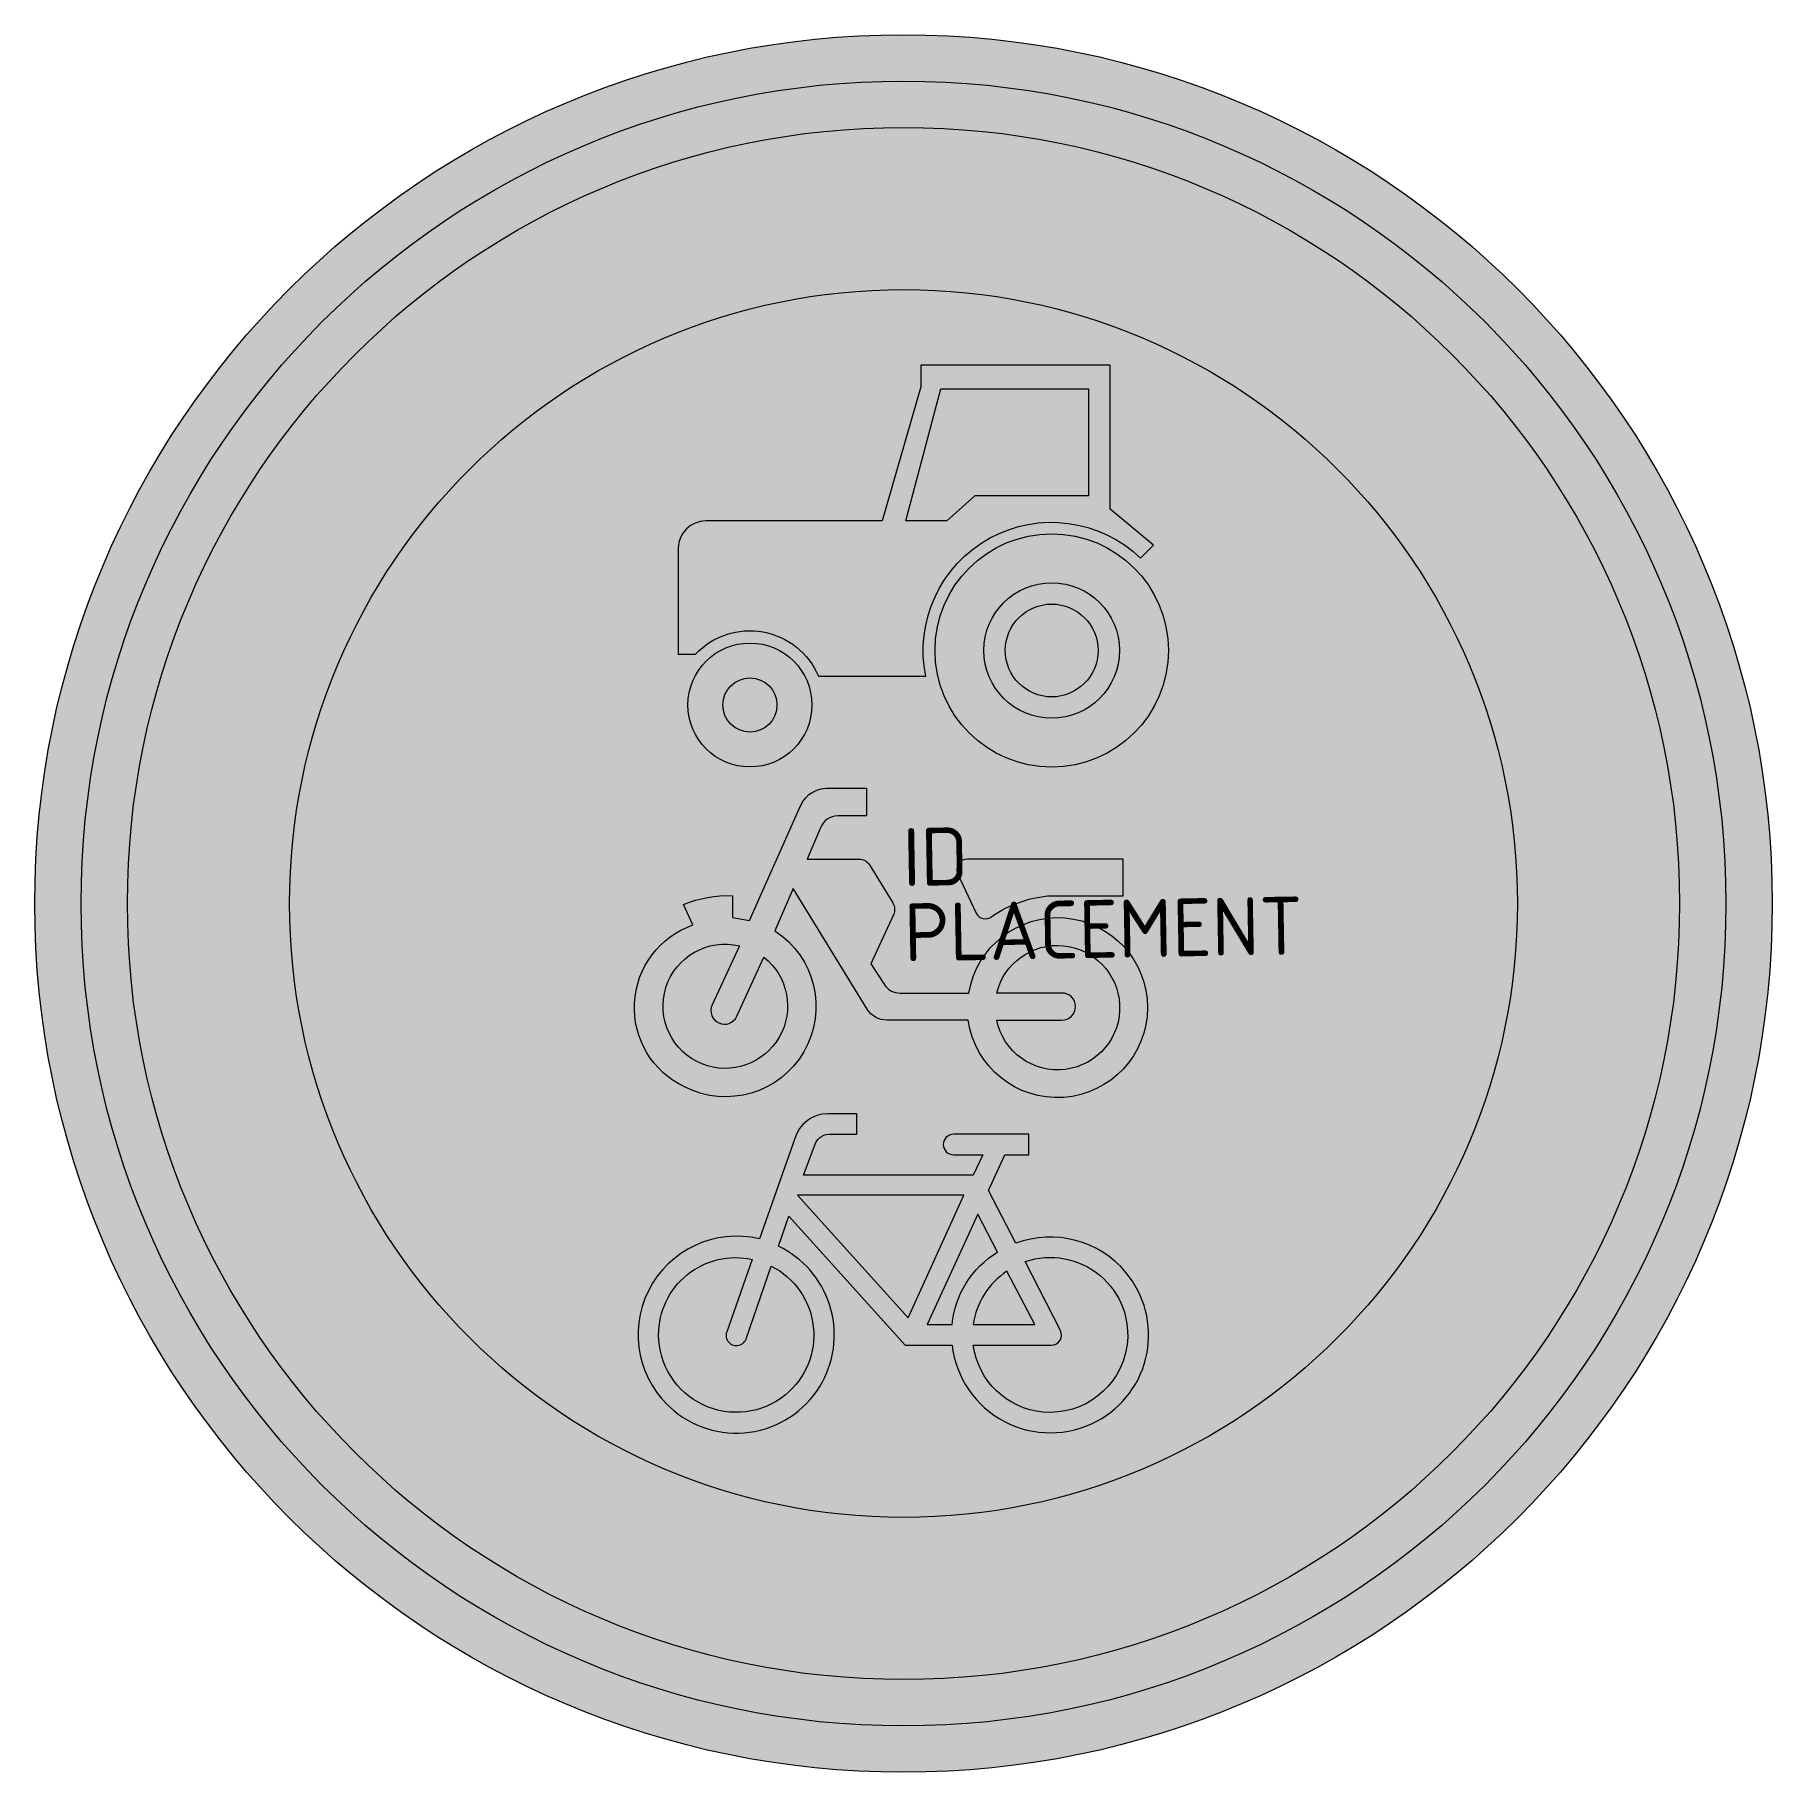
# Model space of a CAD drawing. Extents: x -3.75 to 3.75, y -3.75 to 3.75.
import ezdxf
from ezdxf.enums import TextEntityAlignment as Align

# ---------------------------------------------------------------- set-up
doc = ezdxf.new("R2010")
doc.units = 0
doc.styles.add('NLCS-ISO', font='NLCS-ISO.ttf', dxfattribs={"height": 0.25})

msp = doc.modelspace()

# ---------------------------------------------------------------- hatches: boundary and pattern name
at = {"true_color": 0xbb1e10}
h = msp.add_hatch(color=22, dxfattribs=at)
h.dxf.hatch_style = 1
h.paths.add_polyline_path([(-3.75, 0), (-3.55, 0, -1), (3.55, 0), (3.75, 0, 1)])
at = {"true_color": 0xf1f0ea}
h = msp.add_hatch(color=7, dxfattribs=at)
h.dxf.hatch_style = 1
h.paths.add_polyline_path([(-3.55, 0), (-3.35, 0, -1), (3.35, 0), (3.55, 0, 1)])
at = {"true_color": 0xbb1e10}
h = msp.add_hatch(color=22, dxfattribs=at)
h.dxf.hatch_style = 1
h.paths.add_polyline_path([(-3.35, 0), (-2.65, 0, -1), (2.65, 0), (3.35, 0, 1)])
at = {"true_color": 0xf1f0ea}
h = msp.add_hatch(color=7, dxfattribs=at)
h.dxf.hatch_style = 1
h.paths.add_polyline_path([(0.0751, 2.23), (0.0751, 2.3241), (0.8924, 2.3241), (0.8924, 1.702), (1.0788, 1.5469), (2.0408, 1.6905, 0.517831), (-2.2749, 1.3592), (-0.9722, 1.0764), (-0.9722, 1.5312, -0.418564), (-0.8537, 1.6515), (-0.0922, 1.6515)])
at = {"true_color": 0x2a292a}
h = msp.add_hatch(color=250, dxfattribs=at)
h.dxf.hatch_style = 1
h.paths.add_polyline_path([(0.0106, 1.6515), (0.1605, 2.2213), (0.7983, 2.2213), (0.7983, 1.7595), (0.3086, 1.7595), (0.3937, 1.5881, -0.31582), (1.0231, 1.4912), (1.0788, 1.5469), (0.8924, 1.702), (0.8924, 2.3241), (0.0751, 2.3241), (0.0751, 2.23), (-0.0922, 1.6515), (-0.8537, 1.6515, 0.418564), (-0.9722, 1.5312), (-0.9722, 1.0764), (-0.8972, 1.0764, -0.399464), (-0.4558, 1.1012)])
at = {"true_color": 0xf1f0ea}
h = msp.add_hatch(color=7, dxfattribs=at)
h.dxf.hatch_style = 1
h.paths.add_polyline_path([(0.7983, 1.7595), (0.7983, 2.2213), (0.1605, 2.2213), (0.0106, 1.6515), (0.1866, 1.6515), (0.3086, 1.7595)])
at = {"true_color": 0x2a292a}
h = msp.add_hatch(color=250, dxfattribs=at)
h.dxf.hatch_style = 1
h.paths.add_polyline_path([(0.3937, 1.5881), (0.3086, 1.7595), (0.1866, 1.6515), (0.0106, 1.6515), (-0.4558, 1.1012, -0.118075), (-0.3675, 0.9806), (0.096, 0.9806, -0.340411)])
at = {"true_color": 0xf1f0ea}
h = msp.add_hatch(color=7, dxfattribs=at)
h.dxf.hatch_style = 1
h.paths.add_polyline_path([(2.0408, 1.6905), (1.0788, 1.5469), (1.0231, 1.4912), (0.9886, 1.4553, -0.204124), (1.1433, 1.0921, -0.722518), (0.2354, 0.7918), (-0.1599, 0.4982), (-0.1599, 0.3781), (-0.2831, 0.3781, 0.318303), (-0.359, 0.3244), (-0.4158, 0.1917), (-0.1915, 0.1917, -0.255306), (-0.1483, 0.1681), (-0.0968, 0.0843), (0.2737, 0.0439), (0.2335, 0.1298, -0.526528), (0.276, 0.1917), (0.9489, 0.1917), (0.9489, 0.0338), (2.6471, -0.1245, 0.011749), (2.65, 0, 0.174694)])
h = msp.add_hatch(color=7, dxfattribs=at)
h.dxf.hatch_style = 1
h.paths.add_polyline_path([(0.1361, 1.0921, -0.660958), (0.9886, 1.4553), (1.0231, 1.4912, 0.735281), (0.096, 0.9806), (-0.3675, 0.9806, 0.543158), (-0.8972, 1.0764), (-0.9722, 1.0764), (-0.881, 1.0117, -0.730754), (-0.3954, 0.8569, -0.156146), (-0.4451, 0.7016), (-0.1599, 0.4982), (0.2354, 0.7918, -0.161091)])
at = {"true_color": 0x2a292a}
h = msp.add_hatch(color=250, dxfattribs=at)
h.dxf.hatch_style = 1
h.paths.add_polyline_path([(0.4159, 1.5433), (0.5096, 1.3544, -0.556508), (0.9324, 1.0921), (1.1433, 1.0921, 0.556508)])
h = msp.add_hatch(color=250, dxfattribs=at)
h.dxf.hatch_style = 1
h.paths.add_polyline_path([(1.1433, 1.0921), (0.9324, 1.0921, -1), (0.3469, 1.0921, -0.284928), (0.5096, 1.3544), (0.4159, 1.5433, 0.284928), (0.1361, 1.0921, 1)])
at = {"true_color": 0xf1f0ea}
h = msp.add_hatch(color=7, dxfattribs=at)
h.dxf.hatch_style = 1
h.paths.add_polyline_path([(-0.9303, 0.8569, -0.155566), (-0.881, 1.0117), (-0.9722, 1.0764), (-2.2749, 1.3592, 0.135458), (-2.65, 0, 0.049302), (-2.5987, -0.5188), (-1.1609, -0.4745, -0.336827), (-0.9087, -0.0926), (-0.9497, -0.0041, -0.106802), (-0.7381, 0.0338), (-0.7381, -0.061), (-0.6654, -0.0736), (-0.4443, 0.4223, -0.321327), (-0.3147, 0.4982), (-0.1599, 0.4982), (-0.4451, 0.7016, -0.729886)])
h = msp.add_hatch(color=7, dxfattribs=at)
h.dxf.hatch_style = 1
h.paths.add_polyline_path([(0.5506, 1.2716), (0.5096, 1.3544, 0.284928), (0.3469, 1.0921, 1), (0.9324, 1.0921), (0.8401, 1.0921, -1), (0.4393, 1.0921, -0.284928)])
h = msp.add_hatch(color=7, dxfattribs=at)
h.dxf.hatch_style = 1
h.paths.add_polyline_path([(0.5096, 1.3544), (0.5506, 1.2716, -0.556508), (0.8401, 1.0921), (0.9324, 1.0921, 0.556508)])
at = {"true_color": 0x2a292a}
h = msp.add_hatch(color=250, dxfattribs=at)
h.dxf.hatch_style = 1
edge = h.paths.add_edge_path()
edge.add_arc((0.6397, 1.0921), 0.2004, 0, 360)
h = msp.add_hatch(color=250, dxfattribs=at)
h.dxf.hatch_style = 1
h.paths.add_polyline_path([(-0.4899, 1.0609, 0.638816), (-0.9303, 0.8569), (-0.7796, 0.8569, -0.638816), (-0.5874, 0.9459)])
h = msp.add_hatch(color=250, dxfattribs=at)
h.dxf.hatch_style = 1
h.paths.add_polyline_path([(-0.4899, 1.0609), (-0.5874, 0.9459, -0.220393), (-0.5461, 0.8569, -1), (-0.7796, 0.8569), (-0.9303, 0.8569, 1), (-0.3954, 0.8569, 0.220393)])
at = {"true_color": 0xf1f0ea}
h = msp.add_hatch(color=7, dxfattribs=at)
h.dxf.hatch_style = 1
h.paths.add_polyline_path([(-0.7796, 0.8569, 1), (-0.5461, 0.8569, 1)])
at = {"true_color": 0x2a292a}
h = msp.add_hatch(color=250, dxfattribs=at)
h.dxf.hatch_style = 1
h.paths.add_polyline_path([(-0.0462, 0.0022), (-0.1483, 0.1681, 0.255306), (-0.1915, 0.1917), (-0.4158, 0.1917), (-0.359, 0.3244, -0.318303), (-0.2831, 0.3781), (-0.1599, 0.3781), (-0.1599, 0.4982), (-0.3147, 0.4982, 0.321327), (-0.4443, 0.4223), (-0.6654, -0.0736), (-0.7381, -0.061), (-0.7381, 0.0338, 0.106802), (-0.9497, -0.0041), (-0.9087, -0.0926, 0.671062), (-0.9447, -0.7918, 0.948349), (-0.5548, -0.1179), (-0.4758, 0.0654), (-0.1568, -0.4559, 0.259153), (-0.0715, -0.5033), (0.2792, -0.5033, 0.931549), (1.0532, -0.4496, 0.922827), (0.2823, -0.3864), (-0.0146, -0.3864, -0.255465), (-0.0841, -0.3485), (-0.141, -0.26), (-0.0431, -0.0484, 0.249583)])
h.paths.add_polyline_path([(-0.8689, -0.6928, -0.929509), (-0.7084, -0.1827), (-0.826, -0.4381, 1), (-0.7198, -0.487), (-0.6022, -0.2316, -0.86337)], flags=16)
h.paths.add_polyline_path([(0.9328, -0.4357, -0.929509), (0.4024, -0.5033), (0.6836, -0.5033, 1), (0.6836, -0.3864), (0.4024, -0.3864, -0.86337)], flags=16)
h = msp.add_hatch(color=250, dxfattribs=at)
h.dxf.hatch_style = 1
h.paths.add_polyline_path([(0.6393, 0.0338), (0.9489, 0.0338), (0.9489, 0.1917), (0.276, 0.1917, 0.572156), (0.2362, 0.124), (0.3139, -0.0421, 0.436321), (0.3749, -0.0603, -0.140127)])
at = {"true_color": 0xf1f0ea}
h = msp.add_hatch(color=7, dxfattribs=at)
h.dxf.hatch_style = 1
h.paths.add_polyline_path([(0.8617, -0.1144), (0.9489, 0.0338), (0.6393, 0.0338, 0.136609), (0.3806, -0.0562, -0.485649), (0.3139, -0.0421), (0.2737, 0.0439), (-0.0968, 0.0843), (-0.0462, 0.0022, -0.249583), (-0.0431, -0.0484), (-0.141, -0.26), (-0.0841, -0.3485, 0.255465), (-0.0146, -0.3864), (0.2823, -0.3864, -0.526894)])
at = {"true_color": 0xbb1e10}
h = msp.add_hatch(color=22, dxfattribs=at)
h.dxf.hatch_style = 1
h.paths.add_polyline_path([(3.75, 0), (3.55, 0, -1), (-3.55, 0), (-3.75, 0, 1)])
at = {"true_color": 0xf1f0ea}
h = msp.add_hatch(color=7, dxfattribs=at)
h.dxf.hatch_style = 1
h.paths.add_polyline_path([(3.55, 0), (3.35, 0, -1), (-3.35, 0), (-3.55, 0, 1)])
at = {"true_color": 0xbb1e10}
h = msp.add_hatch(color=22, dxfattribs=at)
h.dxf.hatch_style = 1
h.paths.add_polyline_path([(3.35, 0), (2.65, 0, -1), (-2.65, 0), (-3.35, 0, 1)])
at = {"true_color": 0xf1f0ea}
h = msp.add_hatch(color=7, dxfattribs=at)
h.dxf.hatch_style = 1
h.paths.add_polyline_path([(0.2792, -0.5033), (-0.0715, -0.5033, -0.259153), (-0.1568, -0.4559), (-0.4758, 0.0654), (-0.5548, -0.1179, -0.528773), (-0.5416, -0.7621), (-0.4164, -0.9377, -0.162746), (-0.3273, -0.9078), (-0.201, -0.9077), (-0.201, -0.9961), (-0.3116, -0.9961, 0.345861), (-0.3811, -1.0383), (-0.4316, -1.173), (0.3013, -1.173), (0.3424, -1.0846), (0.216, -1.0846, -1), (0.216, -0.9961), (0.5414, -0.9961), (0.5843, -0.8296, -0.315827)])
h = msp.add_hatch(color=7, dxfattribs=at)
h.dxf.hatch_style = 1
h.paths.add_polyline_path([(0.2097, -1.906), (0.0075, -1.906), (-0.0868, -2.6486, 0.410049), (2.6471, -0.1245), (0.9489, 0.0338), (0.8617, -0.1144, -0.266401), (1.0532, -0.4496, -0.475752), (0.5843, -0.8296), (0.5414, -0.9961), (0.5414, -1.0846), (0.4371, -1.0846), (0.3676, -1.2394), (0.4845, -1.4668, -0.318009), (0.96, -1.5925, -0.476174), (0.835, -2.2346, -0.529348)])
h = msp.add_hatch(color=7, dxfattribs=at)
h.dxf.hatch_style = 1
h.paths.add_polyline_path([(-0.6022, -0.2316), (-0.7198, -0.487, -1), (-0.826, -0.4381), (-0.7084, -0.1827, 0.929509), (-0.8689, -0.6928, 0.86337)])
h = msp.add_hatch(color=7, dxfattribs=at)
h.dxf.hatch_style = 1
h.paths.add_polyline_path([(0.4024, -0.3864), (0.6836, -0.3864, -1), (0.6836, -0.5033), (0.4024, -0.5033, 0.929509), (0.9328, -0.4357, 0.86337)])
h = msp.add_hatch(color=7, dxfattribs=at)
h.dxf.hatch_style = 1
h.paths.add_polyline_path([(-0.4164, -0.9377), (-0.5416, -0.7621, -0.279445), (-0.9447, -0.7918, -0.272615), (-1.1609, -0.4745), (-2.5987, -0.5188, 0.3484), (-0.0868, -2.6486), (0.0075, -1.906), (-0.4948, -1.3499), (-0.539, -1.4795, -0.427471), (-0.3495, -2.0641, -0.4733), (-0.9917, -2.1891, -0.794265), (-0.6212, -1.4479), (-0.4695, -1.0151, -0.162746)])
at = {"true_color": 0x2a292a}
h = msp.add_hatch(color=250, dxfattribs=at)
h.dxf.hatch_style = 1
h.paths.add_polyline_path([(0.3676, -1.2394), (0.4371, -1.0846), (0.5414, -1.0846), (0.5414, -0.9961), (0.216, -0.9961, 1), (0.216, -1.0846), (0.3424, -1.0846), (0.3013, -1.173), (-0.4316, -1.173), (-0.3811, -1.0383, -0.345861), (-0.3116, -0.9961), (-0.201, -0.9961), (-0.201, -0.9077), (-0.3273, -0.9078, 0.334348), (-0.4695, -1.0151), (-0.6212, -1.4479, 0.794265), (-0.9917, -2.1891, 0.4733), (-0.3495, -2.0641, 0.427471), (-0.539, -1.4795), (-0.4948, -1.3499), (0.0075, -1.906), (0.2097, -1.906, 0.529348), (0.835, -2.2346, 0.476174), (0.96, -1.5925, 0.318009), (0.4845, -1.4668)])
h.paths.add_polyline_path([(-0.4569, -1.2583), (0.2602, -1.2583), (0.0201, -1.7891)], flags=16)
h.paths.add_polyline_path([(-0.5706, -1.5648, -0.542254), (-0.5092, -2.1203, -0.632638), (-1.0571, -1.8617, -0.479903), (-0.6528, -1.5363), (-0.7633, -1.8491, 1.053204), (-0.678, -1.8744)], flags=16)
h.paths.add_polyline_path([(0.3203, -1.3405), (0.4055, -1.5047, 0.234167), (0.2097, -1.8175), (0.1023, -1.8175)], flags=16)
h.paths.add_polyline_path([(0.4466, -1.5869), (0.5667, -1.8175), (0.3013, -1.8175, -0.216058)], flags=16)
h.paths.add_polyline_path([(0.3013, -1.906), (0.6393, -1.906, 0.566151), (0.6772, -1.8428), (0.5256, -1.5458, -0.564261), (0.9639, -1.9128, -0.396488), (0.6017, -2.1952, -0.350134)], flags=16)
at = {"true_color": 0xf1f0ea}
h = msp.add_hatch(color=7, dxfattribs=at)
h.dxf.hatch_style = 1
h.paths.add_polyline_path([(-0.4569, -1.2583), (0.0201, -1.7891), (0.2602, -1.2583)])
h = msp.add_hatch(color=7, dxfattribs=at)
h.dxf.hatch_style = 1
h.paths.add_polyline_path([(0.1023, -1.8175), (0.2097, -1.8175, -0.234167), (0.4055, -1.5047), (0.3203, -1.3405)])
h = msp.add_hatch(color=7, dxfattribs=at)
h.dxf.hatch_style = 1
h.paths.add_polyline_path([(-0.7633, -1.8491), (-0.6528, -1.5363, 0.479903), (-1.0571, -1.8617, 0.632638), (-0.5092, -2.1203, 0.542254), (-0.5706, -1.5648), (-0.678, -1.8744, -1.053204)])
h = msp.add_hatch(color=7, dxfattribs=at)
h.dxf.hatch_style = 1
h.paths.add_polyline_path([(0.9639, -1.9128, 0.564261), (0.5256, -1.5458), (0.6772, -1.8428, -0.566151), (0.6393, -1.906), (0.3013, -1.906, 0.350134), (0.6017, -2.1952, 0.396488)])
h = msp.add_hatch(color=7, dxfattribs=at)
h.dxf.hatch_style = 1
h.paths.add_polyline_path([(0.5667, -1.8175), (0.4466, -1.5869, 0.216058), (0.3013, -1.8175)])

# ---------------------------------------------------------------- linework, layer by layer
at = {"color": 250, "lineweight": 0, "true_color": 0x2a292a}
for points in [[(0.096, 0.9806, -0.735281), (1.0231, 1.4912), (1.0788, 1.5469), (0.8924, 1.702), (0.8924, 2.3241), (0.0751, 2.3241), (0.0751, 2.23), (-0.0922, 1.6515), (-0.8537, 1.6515, 0.409877), (-0.9722, 1.5347), (-0.9722, 1.0764), (-0.8972, 1.0764, -0.543158), (-0.3675, 0.9806)], [(0.2823, -0.3864, -0.922827), (1.0532, -0.4496, -0.931549), (0.2792, -0.5033), (-0.0715, -0.5033, -0.259153), (-0.1568, -0.4559), (-0.4758, 0.0654), (-0.5548, -0.1179, -0.948349), (-0.9447, -0.7918, -0.671062), (-0.9087, -0.0926), (-0.9497, -0.0041, -0.106802), (-0.7381, 0.0338), (-0.7381, -0.061), (-0.6654, -0.0736), (-0.4443, 0.4223, -0.321327), (-0.3147, 0.4982), (-0.1599, 0.4982), (-0.1599, 0.3781), (-0.2831, 0.3781, 0.318303), (-0.359, 0.3244), (-0.4158, 0.1917), (-0.1915, 0.1917, -0.265598), (-0.1473, 0.1665), (-0.0462, 0.0022, -0.249583), (-0.0431, -0.0484), (-0.141, -0.26), (-0.0841, -0.3485, 0.255465), (-0.0146, -0.3864)], [(0.9489, 0.1917), (0.276, 0.1917, 0.526528), (0.2335, 0.1298), (0.3139, -0.0421, 0.485649), (0.3806, -0.0562, -0.136609), (0.6393, 0.0338), (0.9489, 0.0338)], [(-0.6022, -0.2316, -0.86337), (-0.8689, -0.6928, -0.929509), (-0.7084, -0.1827), (-0.826, -0.4381, 1), (-0.7198, -0.487)], [(0.4024, -0.3864, -0.86337), (0.9328, -0.4357, -0.929509), (0.4024, -0.5033), (0.6836, -0.5033, 1), (0.6836, -0.3864)], [(0.3676, -1.2394), (0.4371, -1.0846), (0.5414, -1.0846), (0.5414, -0.9961), (0.216, -0.9961, 1), (0.216, -1.0846), (0.3424, -1.0846), (0.3013, -1.173), (-0.4316, -1.173), (-0.3811, -1.0383, -0.345861), (-0.3116, -0.9961), (-0.201, -0.9961), (-0.201, -0.9077), (-0.3273, -0.9078, 0.334348), (-0.4695, -1.0151), (-0.6212, -1.4479, 0.794265), (-0.9917, -2.1891, 0.4733), (-0.3495, -2.0641, 0.427471), (-0.539, -1.4795), (-0.4948, -1.3499), (0.0075, -1.906), (0.2097, -1.906, 0.529348), (0.835, -2.2346, 0.476174), (0.96, -1.5925, 0.318009), (0.4845, -1.4668)], [(0.3203, -1.3405), (0.1023, -1.8175), (0.2097, -1.8175, -0.234167), (0.4055, -1.5047)], [(-0.5706, -1.5648, -0.542254), (-0.5092, -2.1203, -0.632638), (-1.0571, -1.8617, -0.479903), (-0.6528, -1.5363), (-0.7633, -1.8491, 1.053204), (-0.678, -1.8744)], [(0.5256, -1.5458, -0.564261), (0.9639, -1.9128, -0.396488), (0.6017, -2.1952, -0.350134), (0.3013, -1.906), (0.6393, -1.906, 0.566151), (0.6772, -1.8428)], [(0.5667, -1.8175), (0.4466, -1.5869, 0.216058), (0.3013, -1.8175)]]:
    msp.add_lwpolyline(points, format="xyb", close=True, dxfattribs=at)
for points in [[(0.0106, 1.6515), (0.1605, 2.2213), (0.7983, 2.2213), (0.7983, 1.7595), (0.3086, 1.7595), (0.1866, 1.6515)], [(0.2602, -1.2583), (-0.4569, -1.2583), (0.0201, -1.7891)]]:
    msp.add_lwpolyline(points, close=True, dxfattribs=at)
at = {"color": 22, "lineweight": 0, "true_color": 0xbb1e10}
msp.add_circle((0, 0), 3.75, dxfattribs=at)
at = {"color": 7, "lineweight": 0, "true_color": 0xf1f0ea}
for radius in [3.55, 3.35, 2.65]:
    msp.add_circle((0, 0), radius, dxfattribs=at)
at = {"color": 250, "lineweight": 0, "true_color": 0x2a292a}
for centre, radius in [((0.6397, 1.0921), 0.5036), ((0.6397, 1.0921), 0.2927), ((0.6397, 1.0921), 0.2004), ((-0.6629, 0.8569), 0.2675), ((-0.6629, 0.8569), 0.1168)]:
    msp.add_circle(centre, radius, dxfattribs=at)

# ---------------------------------------------------------------- texts
at = {"style": 'NLCS-ISO'}
msp.add_attdef('ID', text='', height=0.25, rotation=1, dxfattribs=at).set_placement((0, 0), align=Align.BOTTOM_LEFT)
msp.add_attdef('PLACEMENT', text='', height=0.25, rotation=1, dxfattribs=at).set_placement((0, 0), align=Align.TOP_LEFT)

doc.saveas('drawing.dxf')
